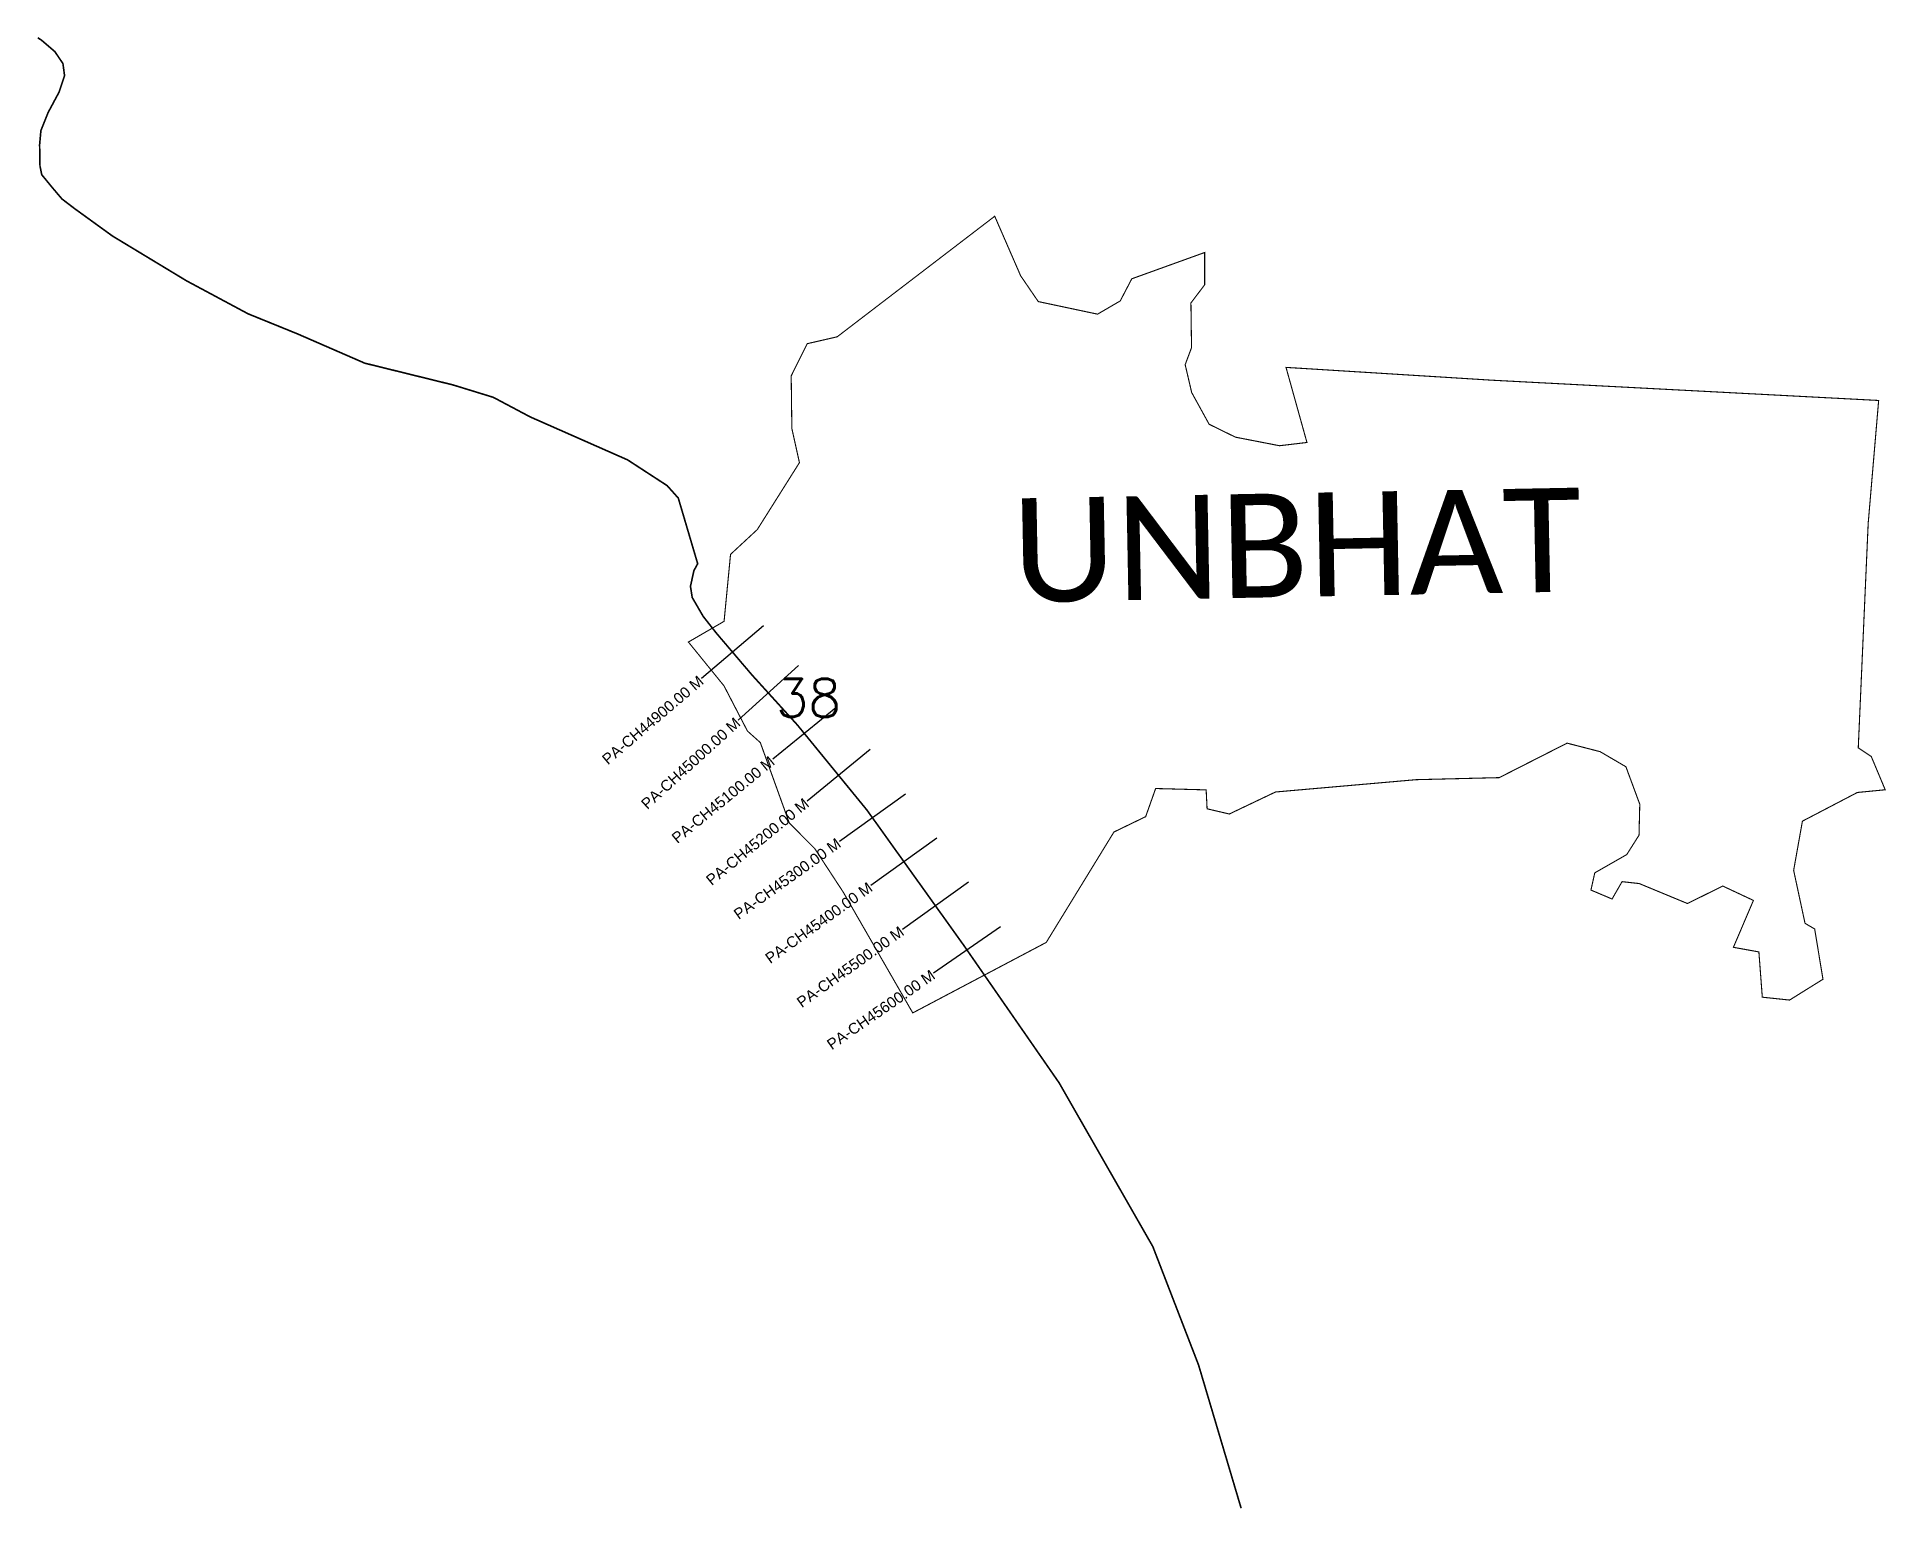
# Model space of a CAD drawing. Header units: metres. Extents: x 255289 to 258700, y 2191078 to 2193793.
import ezdxf
from ezdxf.enums import TextEntityAlignment as Align

# ---------------------------------------------------------------- set-up
doc = ezdxf.new("R2010")
doc.units = ezdxf.units.M
for name, color, linetype in [('CS', 134, 'Continuous'), ('CSMark', 6, 'Continuous'), ('NATURALLY PROTECTED', 3, 'Continuous'), ('VILLAGE NAME', 250, 'Continuous')]:
    doc.layers.add(name, color=color, linetype=linetype)
doc.styles.add('DynamicDimensions', font='arial.ttf')
doc.styles.get("Standard").update_dxf_attribs({"font": 'simplex.shx'})

msp = doc.modelspace()

# ---------------------------------------------------------------- linework, layer by layer
at = {"color": 6, "const_width": 2, "flags": 128}
msp.add_lwpolyline([(256556.7, 2192715.3), (256568.6, 2192838.8), (256617.9, 2192884.5), (256695.7, 2193008), (256681.7, 2193070.9), (256680.5, 2193168), (256710, 2193227.4), (256765.3, 2193240.1), (257055.9, 2193462.5), (257103.7, 2193352.7), (257136.2, 2193305.1), (257245.6, 2193281.9), (257287.4, 2193306.3), (257308.7, 2193347.1), (257443.1, 2193395.6), (257443.1, 2193336), (257417.8, 2193302.6), (257418.9, 2193220.1), (257407.2, 2193188.7), (257419.2, 2193137.3), (257451.4, 2193078.8), (257499.9, 2193055), (257581.2, 2193039.2), (257631.8, 2193045.2), (257593.2, 2193183.7), (257974.3, 2193160), (258686.3, 2193122.7), (258667, 2192896), (258648.7, 2192482), (258672.7, 2192465.9), (258698.4, 2192404.6), (258647, 2192399.6), (258545.7, 2192346.7), (258529.5, 2192256), (258550.5, 2192158.3), (258568.3, 2192147.8), (258583.6, 2192055.1), (258522, 2192016.7), (258471.7, 2192022), (258465.4, 2192105.5), (258418.4, 2192114), (258455.3, 2192200.5), (258398.8, 2192227), (258333.6, 2192194.8), (258244.7, 2192231.6), (258213, 2192235.1), (258194.6, 2192203.1), (258155.6, 2192219.6), (258162.7, 2192251.4), (258221.7, 2192285.1), (258244.3, 2192320.8), (258245.7, 2192377.9), (258220.1, 2192447.1), (258172.5, 2192474.9), (258111.6, 2192490.6), (257986.5, 2192427), (257832.9, 2192423.2), (257573.8, 2192400.5), (257488.6, 2192359.9), (257447.6, 2192369.5), (257445.9, 2192404.4), (257352.7, 2192406.9), (257334.3, 2192355), (257275.8, 2192326.7), (257150.9, 2192123), (256904.7, 2191993), (256776.4, 2192215.9), (256723.9, 2192296.1), (256677, 2192343.3), (256623.5, 2192491.7), (256599.8, 2192512.9), (256556.6, 2192596.2), (256490.9, 2192677.1), (256556.7, 2192715.3)], dxfattribs=at)
at = {"layer": 'CS'}
for p, q in [((256629.4, 2192707.1), (256515.2, 2192609.9)), ((256693.7, 2192633.7), (256582.6, 2192532.9)), ((256762.7, 2192556), (256646.5, 2192461.1)), ((256825.9, 2192478.6), (256709.8, 2192383.7)), ((256891.2, 2192396.7), (256769.3, 2192309.4)), ((256949.4, 2192315.4), (256827.5, 2192228.1)), ((257007.7, 2192234.1), (256885.7, 2192146.7)), ((257066.4, 2192151.7), (256943.1, 2192066.3))]:
    msp.add_line(p, q, dxfattribs=at)
at = {"layer": 'NATURALLY PROTECTED', "const_width": 3, "flags": 128}
msp.add_lwpolyline([(255290.8, 2193791.7), (255297.7, 2193787.3), (255322.3, 2193766.2), (255337.2, 2193744.1), (255340.2, 2193721.9), (255330, 2193691.3), (255310, 2193654), (255296.6, 2193620.6), (255294.2, 2193594.7), (255294.9, 2193554.9), (255298.1, 2193539.1), (255299.2, 2193537.8), (255318.4, 2193514.4), (255335.5, 2193494.3), (255359.1, 2193476.3), (255428.6, 2193426), (255565, 2193343.5), (255678.6, 2193282.6), (255769.9, 2193245.5), (255893.9, 2193191.5), (256056.5, 2193151.4), (256131, 2193128.5), (256199, 2193092.4), (256378.7, 2193013.1), (256451.7, 2192965.6), (256472.2, 2192942.7), (256508, 2192821.6), (256508, 2192821.6), (256508, 2192821.6), (256508, 2192821.6), (256508, 2192821.6), (256508, 2192821.6), (256501, 2192808.7), (256494.7, 2192779.8), (256497.9, 2192759.3), (256518.1, 2192724.5), (256542, 2192694.1), (256608.4, 2192616.1), (256692, 2192524), (256820.3, 2192367), (256998.9, 2192117.5), (257174.6, 2191864.1), (257347.5, 2191562), (257431.9, 2191343.5), (257510.4, 2191079.4)], dxfattribs=at)

# ---------------------------------------------------------------- texts
at = {"insert": (256652.3, 2192609), "char_height": 70, "attachment_point": 1}
msp.add_mtext_dynamic_manual_height_columns('38', width=95.172, gutter_width=1, heights=[0], dxfattribs=at)
at = {"layer": 'CSMark', "style": 'DynamicDimensions'}
for s, rotation, p in [('PA-CH44900.00 M', 40.4201, (256514.4, 2192609.2)), ('PA-CH45000.00 M', 42.2313, (256581.9, 2192532.2)), ('PA-CH45100.00 M', 39.2471, (256645.7, 2192460.5)), ('PA-CH45200.00 M', 39.2471, (256709, 2192383)), ('PA-CH45300.00 M', 35.5999, (256768.5, 2192308.8)), ('PA-CH45400.00 M', 35.5999, (256826.7, 2192227.5)), ('PA-CH45500.00 M', 35.5999, (256884.9, 2192146.2)), ('PA-CH45600.00 M', 34.7394, (256942.3, 2192065.7))]:
    msp.add_text(s, height=20, rotation=rotation, dxfattribs=at).set_placement(p, align=Align.MIDDLE_RIGHT)
at = {"layer": 'VILLAGE NAME', "insert": (257085.9, 2192941.8), "char_height": 191.456, "attachment_point": 1, "rotation": 1.1028}
msp.add_mtext_dynamic_manual_height_columns('{\\fCalibri|b0|i0|c0|p34;UNBHAT}', width=1279.793, gutter_width=957.3, heights=[0], dxfattribs=at)

doc.saveas('drawing.dxf')
